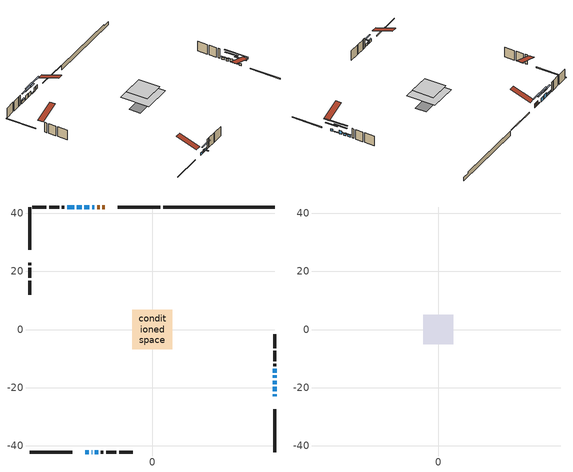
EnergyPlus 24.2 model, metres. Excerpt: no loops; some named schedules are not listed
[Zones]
conditioned space
 floor outside (Floor1 construction): -2.3,-2.3 -2.3,2.3 2.3,2.3 2.3,-2.3 z0.28
 floor adiabatic (AdiabaticFloorConstruction): -6.8,-6.8 -6.8,6.8 6.8,6.8 6.8,-6.8 z2.72
 floor foundation (Slab1 construction): -6.87,-2.73 -6.87,2.73 6.87,2.73 6.87,-2.73 z-2.05
 wall outside (RimJoist1 construction): 2.81,42.14 -11.86,42.14 / -42.14,-42.14 -27.47,-42.14 / -42.14,42.14 -42.14,27.47 / 42.14,-42.14 42.14,-27.47 z0.28:0.58
 wall outside (AdiabaticWallConstruction 1): -16.32,42.14 -17.18,42.14 / -18.11,42.14 -18.98,42.14 z0.28:2.31
 wall outside (AdiabaticWallConstruction): 42.14,-23.01 42.14,-22.22 z0.28:1.22; -23.01,-42.14 -21.79,-42.14 z0.28:1.3; 42.14,-21.29 42.14,-19.77 z0.28:0.71; -19.91,42.14 -20.67,42.14 z0.28:0.66; 42.14,-18.84 42.14,-17.59 z0.28:1.98; 42.14,-16.67 42.14,-15.73 / 42.14,-14.8 42.14,-13.58 / -26.88,42.14 -29.3,42.14 z0.28:1.35; -21.6,42.14 -23.4,42.14 z0.28:1.96; -24.33,42.14 -25.96,42.14 z0.28:2.34; -20.86,-42.14 -20.71,-42.14 z0.28:1.81; -19.78,-42.14 -18.56,-42.14 z0.28:1.5
 wall outside (Wall1 construction): -30.23,42.14 -31.07,42.14 / -17.63,-42.14 -16.79,-42.14 / -42.14,23.01 -42.14,22.17 / 42.14,-12.65 42.14,-11.81 z0.28:5.16
 wall outside (Wall2 construction): -32,42.14 -35.52,42.14 / -15.86,-42.14 -12.34,-42.14 / -42.14,21.24 -42.14,17.72 / 42.14,-10.88 42.14,-7.36 z0.28:5.16
 wall outside (Wall3 construction): -36.45,42.14 -41.21,42.14 / -11.41,-42.14 -6.65,-42.14 / -42.14,16.79 -42.14,12.02 / 42.14,-6.43 42.14,-1.67 z0.28:5.16
 wall foundation (FoundationWall1 construction): 3.74,42.14,-2.05 3.74,42.14,0.28 38.3,42.14,0.28 38.3,42.14,-0.43 42.14,42.14,-0.43 42.14,42.14,-2.05
 window (WindowConstruction): 42.14,-23.01 42.14,-22.22 z0.28:1.22
 window (WindowConstruction 9): -23.01,-42.14 -21.79,-42.14 z0.28:1.3
 window (WindowConstruction 10): 42.14,-21.29 42.14,-19.77 z0.28:0.71
 window (WindowConstruction 11): -19.91,42.14 -20.67,42.14 z0.28:0.66
 window (WindowConstruction 1): 42.14,-18.84 42.14,-17.6 z0.28:1.98
 window (WindowConstruction 2): 42.14,-16.67 42.14,-15.73 z0.28:1.35
 window (WindowConstruction 3): -21.6,42.14 -23.4,42.14 z0.28:1.96
 window (WindowConstruction 4): -24.33,42.14 -25.96,42.14 z0.28:2.34
 window (WindowConstruction 5): -20.86,-42.14 -20.71,-42.14 z0.28:1.8
 window (WindowConstruction 6): 42.14,-14.8 42.14,-13.58 z0.28:1.35
 window (WindowConstruction 7): -26.89,42.14 -29.3,42.14 z0.28:1.35
 window (WindowConstruction 8): -19.78,-42.14 -18.56,-42.14 z0.28:1.5
 door (Door): -16.32,42.14 -17.18,42.14 z0.28:2.31
 door (Door 1): -18.11,42.14 -18.98,42.14 z0.28:2.31
 ceiling adiabatic (AdiabaticFloorConstruction): 6.8,-6.8 6.8,6.8 -6.8,6.8 -6.8,-6.8 z2.72
attic - vented
 floor to conditioned space (Floor3 construction Reversed): -5.08,-5.08 -5.08,5.08 5.08,5.08 5.08,-5.08 z5.16
 roof outside (Roof1 construction): -15.4,42.14,5.16 -15.4,32.25,8.45 -12.79,32.25,8.45 -12.79,42.14,5.16; -23.94,-42.14,5.16 -23.94,-32.25,8.45 -26.54,-32.25,8.45 -26.54,-42.14,5.16; -42.14,23.94,5.16 -32.25,23.94,8.45 -32.25,26.54,8.45 -42.14,26.54,5.16; 42.14,-23.94,5.16 32.25,-23.94,8.45 32.25,-26.54,8.45 42.14,-26.54,5.16
shading: 42.14,-19.73 42.14,-25.5 42.55,-25.5 42.55,-19.73 z3.71; -21.59,-42.14 -23.21,-42.14 -23.21,-42.55 -21.59,-42.55 z1.5; 42.14,-14.84 42.14,-26.22 42.55,-26.22 42.55,-14.84 z5.64; -25.6,42.14 -14.98,42.14 -14.98,42.55 -25.6,42.55 z5.59; 42.14,-15.11 42.14,-21.33 42.55,-21.33 42.55,-15.11 z4.47; 42.14,-15.53 42.14,-16.87 42.55,-16.87 42.55,-15.53 z1.55; -25.89,42.14 -19.11,42.14 -19.11,42.55 -25.89,42.55 z4.45; -28.45,42.14 -21.84,42.14 -21.84,42.55 -28.45,42.55 z4.83; -20.58,-42.14 -20.99,-42.14 -20.99,-44.58 -20.58,-44.58 z1.94; 42.14,-13.38 42.14,-15 42.55,-15 42.55,-13.38 z1.55; -29.5,42.14 -26.68,42.14 -26.68,42.55 -29.5,42.55 z1.55; -16.07,-42.14 -22.27,-42.14 -22.27,-42.55 -16.07,-42.55 z3.99
[Building]
Building 1: Terrain=Suburbs
[Site:Location]
Toronto City Centre_ON: Latitude {deg}=43.63; Longitude {deg}=-79.39; Time Zone {hr}=-5; Elevation {m}=77; Keep Site Location Information=Yes
[Site:GroundTemperature:Shallow]
5.01852, 3.26908, 3.12898, 3.95918, 7.29196, 10.6092, 13.4851, 15.3069, 15.4617, 13.9799, 11.1774, 7.9619
[Site:WaterMainsTemperature]
Calculation Method=Schedule; Temperature Schedule=mains temperature schedule
[Material] Roughness=Rough; Thermal Absorptance=0.9
Name | Thickness {m} | Conductivity {W/m-K} | Density {kg/m3} | Specific Heat {J/kg-K} | Solar Absorptance | Visible Absorptance
asphalt or fiberglass shingles | 0.00635 | 0.162714 | 1121.4 | 1465.45 | 0.4 | 0.4
ceiling loosefill ins | 0.0846667 | 0.0480833 | 16.02 | 1046.75 | 0.7 | 0.7
ceiling stud and cavity | 0.1397 | 0.0801386 | 65.682 | 1177.47 | 0.7 | 0.7
concrete 4.0 in. | 0.1016 | 1.803125 | 2242.8 | 837.4 | 0.7 | 0.7
concrete 8.0 in. | 0.2032 | 1.803125 | 2242.8 | 837.4 | 0.7 | 0.7
door material | 0.04445 | 0.188738 | 512.64 | 1214.23 | 0.7 | 0.7
exterior vertical ins | 0.00198084 | 0.029427 | 32.04 | 1214.23 | 0.7 | 0.7
floor covering | 0.0127 | 0.0433444 | 54.468 | 1339.84 | 0.6 | 0.6
floor rigid ins; rim joist rigid ins | 0.051816 | 0.029427 | 32.04 | 1214.23 | 0.7 | 0.7
floor rigid ins 1; wall rigid ins | 0.512978 | 0.029427 | 32.04 | 1214.23 | 0.7 | 0.7
floor stud and cavity | 0.1397 | 0.0962604 | 92.3553 | 1139.71 | 0.7 | 0.7
floor stud and cavity 1 | 0.1397 | 1.75129 | 37.0049 | 1207.88 | 0.7 | 0.7
furniture material conditioned space 1 | 0.1524 | 0.115458 | 640.8 | 1214.23 | 0.6 | 0.6
gypsum board | 0.0127 | 0.160291 | 801 | 837.4 | 0.6 | 0.6
gypsum board 1 | 0.0127 | 0.160291 | 801 | 837.4 | 0.7 | 0.7
osb sheathing 0.5 in. | 0.0127 | 0.115458 | 512.64 | 1214.23 | 0.7 | 0.7
osb sheathing 0.75 in. | 0.01905 | 0.115458 | 512.64 | 1214.23 | 0.7 | 0.7
osb sheathing 2.0 in. | 0.0508 | 0.115458 | 512.64 | 1214.23 | 0.7 | 0.7
rim joist stud and cavity | 0.0508 | 0.308293 | 125.044 | 1163.47 | 0.6 | 0.6
slab rigid ins | 0.00305714 | 0.029427 | 32.04 | 1214.23 | 0.7 | 0.7
wall stud and cavity | 0.1397 | 0.11824 | 139.0536 | 1170.24 | 0.7 | 0.7
wall stud and cavity 1 | 0.1397 | 0.0822159 | 139.0536 | 1170.24 | 0.7 | 0.7
wall stud and cavity 2 | 0.0889 | 0.380278 | 52.3479 | 1209.89 | 0.7 | 0.7
wall stud and cavity 3 | 0.0889 | 0.391764 | 83.0341 | 1211.67 | 0.7 | 0.7
wood siding | 0.0254 | 0.102417 | 544.68 | 1172.36 | 0.4 | 0.4
wood siding 1; wood siding 2; wood siding 3 | 0.0254 | 0.102417 | 544.68 | 1172.36 | 0.7 | 0.7
[WindowMaterial:SimpleGlazingSystem]
Name | U-Factor {W/m2-K} | Solar Heat Gain Coefficient
WindowMaterial | 2.518193 | 0.59
WindowMaterial 1 | 2.40918 | 0.64
WindowMaterial 10 | 2.65333 | 0.52
WindowMaterial 11 | 2.68513 | 0.51
WindowMaterial 2 | 2.481286 | 0.6
WindowMaterial 3 | 2.37795 | 0.65
WindowMaterial 4 | 2.3717 | 0.65
WindowMaterial 5 | 3.20921 | 0.35
WindowMaterial 6 | 2.452896 | 0.62
WindowMaterial 7 | 2.4052 | 0.64
WindowMaterial 8 | 2.438701 | 0.62
WindowMaterial 9 | 2.458574 | 0.61
[Construction]
AdiabaticFloorConstruction: floor stud and cavity 1, floor rigid ins 1, osb sheathing 0.75 in., floor covering
AdiabaticWallConstruction: wood siding 2, wall rigid ins, wall stud and cavity 2, gypsum board
AdiabaticWallConstruction 1: wood siding 3, wall rigid ins, wall stud and cavity 2, gypsum board
Door; Door 1: door material
Floor1 construction: floor stud and cavity, floor rigid ins, osb sheathing 0.75 in., floor covering
Floor3 construction Reversed: gypsum board, ceiling stud and cavity, ceiling loosefill ins
FoundationWall1 construction: concrete 8.0 in., gypsum board 1
furniture construction conditioned space 1: furniture material conditioned space 1
PartitionWallConstruction: gypsum board, wall stud and cavity 3, gypsum board
RimJoist1 construction: wood siding 1, rim joist rigid ins, osb sheathing 2.0 in., rim joist stud and cavity
Roof1 construction: asphalt or fiberglass shingles
Slab1 construction: slab rigid ins, concrete 4.0 in.
Wall1 construction: wood siding, osb sheathing 0.5 in., wall stud and cavity, gypsum board
Wall2 construction; Wall3 construction: wood siding, osb sheathing 0.5 in., wall stud and cavity 1, gypsum board
WindowConstruction: WindowMaterial
WindowConstruction 1: WindowMaterial 1
WindowConstruction 10: WindowMaterial 10
WindowConstruction 11: WindowMaterial 11
WindowConstruction 2: WindowMaterial 2
WindowConstruction 3: WindowMaterial 3
WindowConstruction 4: WindowMaterial 4
WindowConstruction 5: WindowMaterial 5
WindowConstruction 6: WindowMaterial 6
WindowConstruction 7: WindowMaterial 7
WindowConstruction 8: WindowMaterial 8
WindowConstruction 9: WindowMaterial 9
[Zone] Multiplier=1; Part of Total Floor Area=Yes
Name | Volume {m3}
attic - vented | 55.2064
conditioned space | 646.1
[Space]
Name | Zone | Volume {m3}
attic - vented 1 | attic - vented | 55.2064
conditioned space 1 | conditioned space | 646.1
[ZoneInfiltration:EffectiveLeakageArea]
infil attic - vented 1: Zone or Space=attic - vented 1; Schedule=Always On Discrete; Effective Air Leakage Area {cm2}=4342.74; Stack Coefficient=0.000229286; Wind Coefficient=1.02308e-05
[ZoneMixing]
whole house fan mix: Zone or Space=attic - vented; Schedule=Always On Continuous; Design Flow Rate Calculation Method=Flow/Zone; Design Flow Rate {m3/s}=0; Source Zone or Space=conditioned space
[SurfaceProperty:ExposedFoundationPerimeter]
Slab1: Exposed Perimeter Calculation Method=TotalExposedPerimeter; Total Exposed Perimeter {m}=38.404
[InternalMass] Zone or ZoneList=conditioned space; Space or SpaceList=conditioned space 1
Name | Construction | Surface Area {m2}
furniture mass conditioned space 1 | furniture construction conditioned space 1 | 112.508
partition wall mass | PartitionWallConstruction | 281.27
[Lights]
interior lighting: Zone or ZoneList or Space or SpaceList=conditioned space 1; Schedule=interior lighting schedule; Design Level Calculation Method=LightingLevel; Lighting Level {W}=343.2; Return Air Fraction=0; Fraction Radiant=0.6; Fraction Visible=0.2; Fraction Replaceable=1
[People]
occupants: Zone or ZoneList or Space or SpaceList=conditioned space 1; Number of People Schedule=occupants schedule; Number of People Calculation Method=People; Number of People=3; Fraction Radiant=0.314171; Sensible Heat Fraction=0.56303; Activity Level Schedule=occupants activity schedule; Carbon Dioxide Generation Rate {m3/s-W}=0; Enable ASHRAE 55 Comfort Warnings=No; Mean Radiant Temperature Calculation Type=EnclosureAveraged
[ElectricEquipment] Zone or ZoneList or Space or SpaceList=conditioned space 1; Design Level Calculation Method=EquipmentLevel
Name | Schedule | Design Level {W} | Fraction Latent | Fraction Radiant | Fraction Lost
clothes dryer | clothes dryer schedule | 140.772 | 0.015 | 0.081 | 0.85
clothes washer | clothes washer schedule | 32.1985 | 0.03 | 0.162 | 0.7
cooking range | cooking range schedule | 215.147 | 0.08 | 0.432 | 0.2
dishwasher | dishwasher schedule | 66.8632 | 0.3 | 0.18 | 0.4
fridge | fridge schedule | 72.9452 | 0 | 0.6 | 0
mech vent bath fan 0 | mech vent bath fan 0 schedule | 43 | 0 | 0 | 1
mech vent bath fan 1 | mech vent bath fan 1 schedule | 43 | 0 | 0 | 1
mech vent house fan | mech vent house fan schedule | 0 | 0 | 0 | 1
mech vent house fan cfis | mech vent house fan cfis schedule | 0 | 0 | 0 | 0
mech vent range fan 0 | mech vent range fan 0 schedule | 43 | 0 | 0 | 1
misc plug loads | misc plug loads schedule | 494.7 | 0.045 | 0.513 | 0.1
whole house fan | Always On Discrete | 0 | 0 | 0 | 1
[OtherEquipment] Zone or ZoneList or Space or SpaceList=conditioned space 1; Design Level Calculation Method=EquipmentLevel
Name | Fuel Type | Schedule | Design Level {W} | Fraction Latent | Fraction Radiant | Fraction Lost
clothes dryer 1 | Electricity | clothes dryer schedule | 0 | 0.015 | 0.081 | 0.85
cooking range 1 | Electricity | cooking range schedule | 0 | 0.08 | 0.432 | 0.2
general water use latent | None | general water use schedule | 62.594 | 1 | 0 | 0
general water use sensible | None | general water use schedule | -61.6891 | 0 | 0.6 | 0
mech vent house fan latent load | None | Always On Discrete | 0 | 1 | 0 | 0
mech vent house fan sensible load | None | Always On Discrete | 0 | 0 | 0 | 0
water heater energy adjustment1 | NaturalGas | Always On Discrete | 0.01 | 0 | 0 | 1
[ZoneInfiltration:DesignFlowRate] Zone or ZoneList or Space or SpaceList=conditioned space 1; Schedule=Always On Discrete; Design Flow Rate Calculation Method=Flow/Zone; Design Flow Rate {m3/s}=0
infil flow; natural vent flow; whole house fan flow
[AvailabilityManager:Scheduled]
central ac and furnace airloop Availability Manager: Schedule=Always On Discrete
[Foundation:Kiva]
Foundation Kiva 1: Initial Indoor Air Temperature {C}=18; Wall Height Above Grade {m}=0.28002; Wall Depth Below Slab {m}=0.2032; Custom Block Material Name 1=exterior vertical ins; Custom Block Depth 1 {m}=2.33001; Custom Block X Position 1 {m}=0.2159; Custom Block Z Position 1 {m}=0
[Foundation:Kiva:Settings]
Soil Conductivity {W/m-K}=0.849921; Soil Density {kg/m3}=1842.3; Soil Specific Heat {J/kg-K}=418.7; Ground Solar Absorptivity=0.9; Ground Thermal Absorptivity=0.9; Ground Surface Roughness {m}=0.03; Far-Field Width {m}=40; Deep-Ground Boundary Condition=ZeroFlux; Deep-Ground Depth {m}=40; Minimum Cell Dimension {m}=0.2; Maximum Cell Growth Coefficient=3; Simulation Timestep=Timestep
[Exterior:Lights]
exterior lighting: Schedule=exterior lighting schedule; Design Level {W}=75.6
[EnergyManagementSystem:GlobalVariable]
central_ac_and_furnace_airloop_Fan_RTF
infil_program_Qfan
infil_program_Qinf
natural_vent_program_Qnv
natural_vent_program_Qwhf
[EnergyManagementSystem:Sensor]
Name | Output:Variable or Output:Meter Index Key | Output:Variable or Output:Meter
airflow_gain | infil flow | Infiltration Sensible Heat Gain Energy
airflow_gain_1 | natural vent flow | Infiltration Sensible Heat Gain Energy
airflow_gain_2 | whole house fan flow | Infiltration Sensible Heat Gain Energy
airflow_loss | infil flow | Infiltration Sensible Heat Loss Energy
airflow_loss_1 | natural vent flow | Infiltration Sensible Heat Loss Energy
airflow_loss_2 | whole house fan flow | Infiltration Sensible Heat Loss Energy
clg_load_cond |  | Cooling:EnergyTransfer:Zone:CONDITIONED SPACE
clg_sp_s; clg_sp_s_1 | cooling setpoint | Schedule Value
clothes_dryer_exhaust_0_sch_s | clothes dryer exhaust 0 schedule | Schedule Value
cool_season | cooling season schedule | Schedule Value
htg_load_cond |  | Heating:EnergyTransfer:Zone:CONDITIONED SPACE
htg_sp_s; htg_sp_s_1 | heating setpoint | Schedule Value
ig_ee_conv | clothes dryer | Electric Equipment Convective Heating Energy
ig_ee_conv_2 | cooking range | Electric Equipment Convective Heating Energy
ig_ee_conv_4 | fridge | Electric Equipment Convective Heating Energy
ig_ee_conv_5 | misc plug loads | Electric Equipment Convective Heating Energy
ig_ee_conv_6 | whole house fan | Electric Equipment Convective Heating Energy
ig_ee_rad | clothes dryer | Electric Equipment Radiant Heating Energy
ig_ee_rad_2 | cooking range | Electric Equipment Radiant Heating Energy
ig_ee_rad_4 | fridge | Electric Equipment Radiant Heating Energy
ig_ee_rad_5 | misc plug loads | Electric Equipment Radiant Heating Energy
ig_ee_rad_6 | whole house fan | Electric Equipment Radiant Heating Energy
ig_lgt_conv | interior lighting | Lights Convective Heating Energy
ig_lgt_rad | interior lighting | Lights Radiant Heating Energy
ig_lgt_vis | interior lighting | Lights Visible Radiation Heating Energy
ig_oe_conv | clothes dryer 1 | Other Equipment Convective Heating Energy
ig_oe_conv_1 | cooking range 1 | Other Equipment Convective Heating Energy
ig_oe_conv_2 | general water use latent | Other Equipment Convective Heating Energy
ig_oe_conv_3 | general water use sensible | Other Equipment Convective Heating Energy
ig_oe_conv_4 | water heater energy adjustment1 | Other Equipment Convective Heating Energy
ig_oe_rad | clothes dryer 1 | Other Equipment Radiant Heating Energy
ig_oe_rad_1 | cooking range 1 | Other Equipment Radiant Heating Energy
ig_oe_rad_2 | general water use latent | Other Equipment Radiant Heating Energy
ig_oe_rad_3 | general water use sensible | Other Equipment Radiant Heating Energy
ig_oe_rad_4 | water heater energy adjustment1 | Other Equipment Radiant Heating Energy
ig_ppl_conv | occupants | People Convective Heating Energy
ig_ppl_rad | occupants | People Radiant Heating Energy
im_conv | furniture mass conditioned space 1 | Surface Inside Face Convection Heat Gain Energy
im_conv_1 | partition wall mass | Surface Inside Face Convection Heat Gain Energy
im_ig | furniture mass conditioned space 1 | Surface Inside Face Internal Gains Radiation Heat Gain Energy
im_ig_1 | partition wall mass | Surface Inside Face Internal Gains Radiation Heat Gain Energy
im_lgt | furniture mass conditioned space 1 | Surface Inside Face Lights Radiation Heat Gain Energy
im_lgt_1 | partition wall mass | Surface Inside Face Lights Radiation Heat Gain Energy
im_sol | furniture mass conditioned space 1 | Surface Inside Face Solar Radiation Heat Gain Energy
im_sol_1 | partition wall mass | Surface Inside Face Solar Radiation Heat Gain Energy
im_surf | furniture mass conditioned space 1 | Surface Inside Face Net Surface Thermal Radiation Heat Gain Energy
im_surf_1 | partition wall mass | Surface Inside Face Net Surface Thermal Radiation Heat Gain Energy
mech_vent_bath_fan_0_sch_s | mech vent bath fan 0 schedule | Schedule Value
mech_vent_bath_fan_1_sch_s | mech vent bath fan 1 schedule | Schedule Value
mech_vent_range_fan_0_sch_s | mech vent range fan 0 schedule | Schedule Value
mv_conv | mech vent bath fan 0 | Electric Equipment Convective Heating Energy
mv_conv_1 | mech vent bath fan 1 | Electric Equipment Convective Heating Energy
mv_conv_2 | mech vent house fan | Electric Equipment Convective Heating Energy
mv_conv_3 | mech vent house fan cfis | Electric Equipment Convective Heating Energy
mv_conv_4 | mech vent range fan 0 | Electric Equipment Convective Heating Energy
mv_conv_5 | mech vent house fan latent load | Other Equipment Convective Heating Energy
mv_conv_6 | mech vent house fan sensible load | Other Equipment Convective Heating Energy
mv_rad | mech vent bath fan 0 | Electric Equipment Radiant Heating Energy
mv_rad_1 | mech vent bath fan 1 | Electric Equipment Radiant Heating Energy
mv_rad_2 | mech vent house fan | Electric Equipment Radiant Heating Energy
mv_rad_3 | mech vent house fan cfis | Electric Equipment Radiant Heating Energy
mv_rad_4 | mech vent range fan 0 | Electric Equipment Radiant Heating Energy
mv_rad_5 | mech vent house fan latent load | Other Equipment Radiant Heating Energy
mv_rad_6 | mech vent house fan sensible load | Other Equipment Radiant Heating Energy
natural_vent_s | natural vent schedule | Schedule Value
out_pb_s |  | Site Outdoor Air Barometric Pressure
out_wt_s |  | Site Outdoor Air Humidity Ratio
site_vw_s |  | Site Wind Speed
ss_back_out | Window1 | Surface Window Shortwave from Zone Back Out Window Heat Transfer Rate
ss_back_out_1 | Window10 | Surface Window Shortwave from Zone Back Out Window Heat Transfer Rate
ss_back_out_10 | Window8 | Surface Window Shortwave from Zone Back Out Window Heat Transfer Rate
ss_back_out_11 | Window9 | Surface Window Shortwave from Zone Back Out Window Heat Transfer Rate
ss_back_out_2 | Window11 | Surface Window Shortwave from Zone Back Out Window Heat Transfer Rate
ss_back_out_3 | Window13 | Surface Window Shortwave from Zone Back Out Window Heat Transfer Rate
ss_back_out_4 | Window2 | Surface Window Shortwave from Zone Back Out Window Heat Transfer Rate
ss_back_out_5 | Window3 | Surface Window Shortwave from Zone Back Out Window Heat Transfer Rate
ss_back_out_6 | Window4 | Surface Window Shortwave from Zone Back Out Window Heat Transfer Rate
ss_back_out_7 | Window5 | Surface Window Shortwave from Zone Back Out Window Heat Transfer Rate
ss_back_out_8 | Window6 | Surface Window Shortwave from Zone Back Out Window Heat Transfer Rate
ss_back_out_9 | Window7 | Surface Window Shortwave from Zone Back Out Window Heat Transfer Rate
ss_conv | Door1 | Surface Inside Face Convection Heat Gain Energy
ss_conv_1 | Door2 | Surface Inside Face Convection Heat Gain Energy
ss_conv_10 | Window6 | Surface Inside Face Convection Heat Gain Energy
ss_conv_11 | Window7 | Surface Inside Face Convection Heat Gain Energy
ss_conv_12 | Window8 | Surface Inside Face Convection Heat Gain Energy
ss_conv_13 | Window9 | Surface Inside Face Convection Heat Gain Energy
ss_conv_2 | Window1 | Surface Inside Face Convection Heat Gain Energy
ss_conv_3 | Window10 | Surface Inside Face Convection Heat Gain Energy
ss_conv_4 | Window11 | Surface Inside Face Convection Heat Gain Energy
ss_conv_5 | Window13 | Surface Inside Face Convection Heat Gain Energy
ss_conv_6 | Window2 | Surface Inside Face Convection Heat Gain Energy
ss_conv_7 | Window3 | Surface Inside Face Convection Heat Gain Energy
ss_conv_8 | Window4 | Surface Inside Face Convection Heat Gain Energy
ss_conv_9 | Window5 | Surface Inside Face Convection Heat Gain Energy
ss_ig | Door1 | Surface Inside Face Internal Gains Radiation Heat Gain Energy
ss_ig_1 | Door2 | Surface Inside Face Internal Gains Radiation Heat Gain Energy
ss_ig_10 | Window6 | Surface Inside Face Internal Gains Radiation Heat Gain Energy
ss_ig_11 | Window7 | Surface Inside Face Internal Gains Radiation Heat Gain Energy
ss_ig_12 | Window8 | Surface Inside Face Internal Gains Radiation Heat Gain Energy
ss_ig_13 | Window9 | Surface Inside Face Internal Gains Radiation Heat Gain Energy
ss_ig_2 | Window1 | Surface Inside Face Internal Gains Radiation Heat Gain Energy
ss_ig_3 | Window10 | Surface Inside Face Internal Gains Radiation Heat Gain Energy
ss_ig_4 | Window11 | Surface Inside Face Internal Gains Radiation Heat Gain Energy
ss_ig_5 | Window13 | Surface Inside Face Internal Gains Radiation Heat Gain Energy
ss_ig_6 | Window2 | Surface Inside Face Internal Gains Radiation Heat Gain Energy
ss_ig_7 | Window3 | Surface Inside Face Internal Gains Radiation Heat Gain Energy
ss_ig_8 | Window4 | Surface Inside Face Internal Gains Radiation Heat Gain Energy
ss_ig_9 | Window5 | Surface Inside Face Internal Gains Radiation Heat Gain Energy
ss_lgt | Door1 | Surface Inside Face Lights Radiation Heat Gain Energy
ss_lgt_1 | Door2 | Surface Inside Face Lights Radiation Heat Gain Energy
ss_sol | Door1 | Surface Inside Face Solar Radiation Heat Gain Energy
ss_sol_1 | Door2 | Surface Inside Face Solar Radiation Heat Gain Energy
ss_surf | Door1 | Surface Inside Face Net Surface Thermal Radiation Heat Gain Energy
ss_surf_1 | Door2 | Surface Inside Face Net Surface Thermal Radiation Heat Gain Energy
ss_surf_10 | Window6 | Surface Inside Face Net Surface Thermal Radiation Heat Gain Energy
ss_surf_11 | Window7 | Surface Inside Face Net Surface Thermal Radiation Heat Gain Energy
ss_surf_12 | Window8 | Surface Inside Face Net Surface Thermal Radiation Heat Gain Energy
ss_surf_13 | Window9 | Surface Inside Face Net Surface Thermal Radiation Heat Gain Energy
ss_surf_2 | Window1 | Surface Inside Face Net Surface Thermal Radiation Heat Gain Energy
ss_surf_3 | Window10 | Surface Inside Face Net Surface Thermal Radiation Heat Gain Energy
ss_surf_4 | Window11 | Surface Inside Face Net Surface Thermal Radiation Heat Gain Energy
ss_surf_5 | Window13 | Surface Inside Face Net Surface Thermal Radiation Heat Gain Energy
ss_surf_6 | Window2 | Surface Inside Face Net Surface Thermal Radiation Heat Gain Energy
ss_surf_7 | Window3 | Surface Inside Face Net Surface Thermal Radiation Heat Gain Energy
ss_surf_8 | Window4 | Surface Inside Face Net Surface Thermal Radiation Heat Gain Energy
ss_surf_9 | Window5 | Surface Inside Face Net Surface Thermal Radiation Heat Gain Energy
ss_trans_in | Window1 | Surface Window Transmitted Solar Radiation Rate
ss_trans_in_1 | Window10 | Surface Window Transmitted Solar Radiation Rate
ss_trans_in_10 | Window8 | Surface Window Transmitted Solar Radiation Rate
ss_trans_in_11 | Window9 | Surface Window Transmitted Solar Radiation Rate
ss_trans_in_2 | Window11 | Surface Window Transmitted Solar Radiation Rate
ss_trans_in_3 | Window13 | Surface Window Transmitted Solar Radiation Rate
ss_trans_in_4 | Window2 | Surface Window Transmitted Solar Radiation Rate
ss_trans_in_5 | Window3 | Surface Window Transmitted Solar Radiation Rate
ss_trans_in_6 | Window4 | Surface Window Transmitted Solar Radiation Rate
ss_trans_in_7 | Window5 | Surface Window Transmitted Solar Radiation Rate
ss_trans_in_8 | Window6 | Surface Window Transmitted Solar Radiation Rate
ss_trans_in_9 | Window7 | Surface Window Transmitted Solar Radiation Rate
ss_trans_out | Window1 | Surface Inside Face Initial Transmitted Diffuse Transmitted Out Window Solar Radiation Rate
ss_trans_out_1 | Window10 | Surface Inside Face Initial Transmitted Diffuse Transmitted Out Window Solar Radiation Rate
ss_trans_out_10 | Window8 | Surface Inside Face Initial Transmitted Diffuse Transmitted Out Window Solar Radiation Rate
ss_trans_out_11 | Window9 | Surface Inside Face Initial Transmitted Diffuse Transmitted Out Window Solar Radiation Rate
ss_trans_out_2 | Window11 | Surface Inside Face Initial Transmitted Diffuse Transmitted Out Window Solar Radiation Rate
ss_trans_out_3 | Window13 | Surface Inside Face Initial Transmitted Diffuse Transmitted Out Window Solar Radiation Rate
ss_trans_out_4 | Window2 | Surface Inside Face Initial Transmitted Diffuse Transmitted Out Window Solar Radiation Rate
ss_trans_out_5 | Window3 | Surface Inside Face Initial Transmitted Diffuse Transmitted Out Window Solar Radiation Rate
ss_trans_out_6 | Window4 | Surface Inside Face Initial Transmitted Diffuse Transmitted Out Window Solar Radiation Rate
ss_trans_out_7 | Window5 | Surface Inside Face Initial Transmitted Diffuse Transmitted Out Window Solar Radiation Rate
